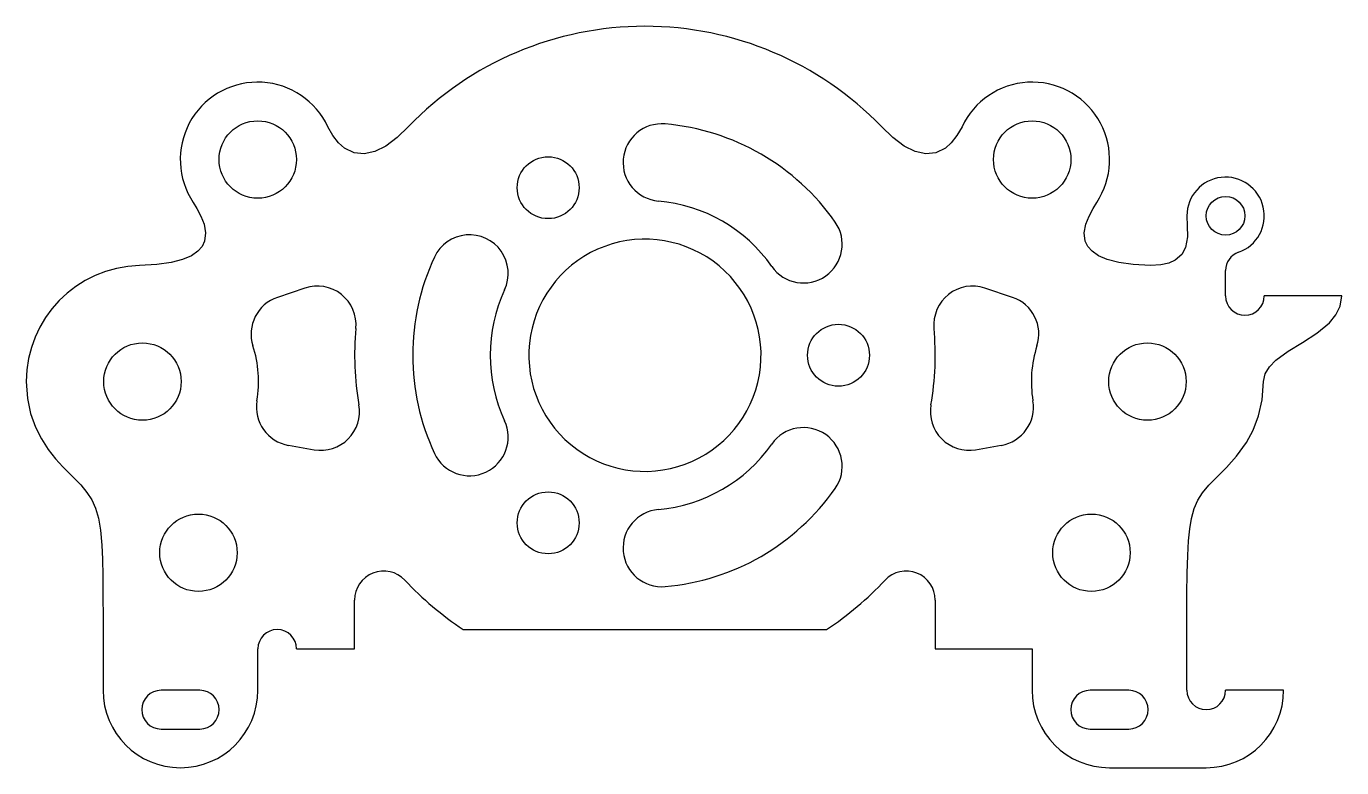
# Model space of a CAD drawing. Extents: x -16 to 18, y -10.7 to 8.5.
import ezdxf

# ---------------------------------------------------------------- set-up
doc = ezdxf.new("R2010")
doc.units = 0
doc.layers.get('0').update_dxf_attribs({"linetype": 'CONTINUOUS'})

msp = doc.modelspace()

# ---------------------------------------------------------------- linework, layer by layer
at = {"color": 7, "linetype": 'CONTINUOUS'}
for p, q in [((15, 1.533), (15, 2.189)), ((-8.783, 1.735), (-9.495, 1.495)), ((9.495, 1.495), (8.783, 1.735)), ((18, 1.533), (16, 1.533)), ((-9.206, -2.327), (-8.543, -2.441)), ((8.543, -2.441), (9.206, -2.327)), ((-7.5, -7.587), (-7.5, -6.325)), ((7.5, -6.325), (7.5, -7.587)), ((-14, -6.795), (-14, -8.657)), ((14, -8.657), (14, -6.795)), ((-4.693, -7.087), (4.693, -7.087)), ((-10, -8.657), (-10, -7.587)), ((-9, -7.587), (-7.5, -7.587)), ((7.5, -7.587), (10, -7.587)), ((10, -7.587), (10, -8.657)), ((-11.5, -8.657), (-12.5, -8.657)), ((12.5, -8.657), (11.5, -8.657)), ((16.5, -8.657), (15, -8.657)), ((-12.5, -9.657), (-11.5, -9.657)), ((11.5, -9.657), (12.5, -9.657)), ((12, -10.657), (14.5, -10.657))]:
    msp.add_line(p, q, dxfattribs=at)
for points in [[(-6.107, 5.912), (-6.402, 5.625), (-6.694, 5.407), (-6.978, 5.265), (-7.253, 5.204), (-7.515, 5.232), (-7.761, 5.354), (-7.914, 5.491), (-8.059, 5.675), (-8.193, 5.906)], [(8.193, 5.906), (8.059, 5.675), (7.914, 5.491), (7.761, 5.354), (7.515, 5.232), (7.253, 5.204), (6.978, 5.265), (6.694, 5.407), (6.402, 5.625), (6.107, 5.912)], [(-11.742, 4.068), (-11.673, 3.95), (-11.576, 3.789), (-11.474, 3.597), (-11.39, 3.386), (-11.35, 3.166), (-11.375, 2.949), (-11.44, 2.813), (-11.552, 2.686), (-11.718, 2.572), (-11.945, 2.475), (-12.239, 2.398), (-12.609, 2.345), (-13.06, 2.319)], [(13.06, 2.319), (12.609, 2.345), (12.239, 2.398), (11.945, 2.475), (11.718, 2.572), (11.552, 2.686), (11.44, 2.813), (11.375, 2.949), (11.35, 3.166), (11.39, 3.386), (11.474, 3.597), (11.576, 3.789), (11.673, 3.95), (11.742, 4.068)], [(14, 3.603), (14.012, 3.347), (14.017, 3.064), (13.969, 2.787), (13.872, 2.603), (13.701, 2.454), (13.536, 2.382), (13.325, 2.335), (13.06, 2.319)], [(15.982, -0.68), (16.022, -0.478), (16.132, -0.296), (16.297, -0.129), (16.621, 0.103), (16.991, 0.331), (17.362, 0.57), (17.685, 0.839), (17.851, 1.043), (17.96, 1.272), (18, 1.533)], [(-15.982, -0.68), (-15.953, -1.117), (-15.872, -1.508), (-15.749, -1.855), (-15.594, -2.163), (-15.417, -2.434), (-15.228, -2.674), (-15.036, -2.886), (-14.786, -3.136), (-14.576, -3.35), (-14.415, -3.542), (-14.289, -3.735), (-14.193, -3.951), (-14.12, -4.206), (-14.069, -4.517), (-14.035, -4.903), (-14.018, -5.27), (-14.008, -5.702), (-14.002, -6.207), (-14, -6.795)], [(14, -6.795), (14.002, -6.164), (14.009, -5.628), (14.021, -5.176), (14.042, -4.798), (14.073, -4.483), (14.117, -4.22), (14.188, -3.963), (14.284, -3.746), (14.407, -3.552), (14.566, -3.36), (14.774, -3.148), (15.022, -2.9), (15.286, -2.605), (15.539, -2.254), (15.714, -1.932), (15.855, -1.566), (15.948, -1.15), (15.982, -0.68)]]:
    msp.add_lwpolyline(points, dxfattribs=at)
for centre, radius in [((-10.004, 5.058), 1), ((10.004, 5.058), 1), ((-2.5, 4.33), 0.8), ((15, 3.603), 0.5), ((5, 0), 0.8), ((-12.982, -0.68), 1), ((12.982, -0.68), 1), ((-2.5, -4.33), 0.8), ((-11.535, -5.102), 1), ((11.535, -5.102), 1)]:
    msp.add_circle(centre, radius, dxfattribs=at)
for centre, radius, start, end in [((0, 0), 8.5, 44.0707, 135.9293), ((-10.004, 5.058), 2, 25.0922, 209.665), ((10.004, 5.058), 2, 330.335, 154.9078), ((0.436, 4.981), 1, 85.0008, 265.0008), ((0, 0), 6, 34.9992, 85.0008), ((15, 3.603), 1, 289.4712, 180), ((0, 0), 4, 34.9992, 85.0008), ((4.096, 2.868), 1, 214.9992, 34.9992), ((-4.532, 2.113), 1, 334.9992, 154.9992), ((0, 0), 3, 350.2769, 170.2802), ((0, 0), 6, 154.9991, 205.0008), ((15.5, 2.189), 0.5, 109.4712, 180), ((-12.982, -0.68), 3, 91.4848, 180), ((-8.463, 0.788), 1, 354.6814, 108.6303), ((8.463, 0.788), 1, 71.3697, 185.3186), ((-9.175, 0.548), 1, 108.6303, 197.8797), ((0, 0), 4, 154.9991, 205.0008), ((9.175, 0.548), 1, 342.1203, 71.3697), ((15.5, 1.533), 0.5, 180, 0), ((0, 0), 7.5, 174.6814, 189.8562), ((0, 0), 7.5, 350.1438, 5.3186), ((0, 0), 3, 170.2769, 350.2802), ((-12.982, -0.68), 3, 350.4842, 17.8797), ((12.982, -0.68), 3, 162.1203, 189.5158), ((-9.037, -1.342), 1, 170.4842, 260.2785), ((-8.375, -1.455), 1, 260.2785, 9.8562), ((8.375, -1.455), 1, 170.1438, 279.7215), ((9.037, -1.342), 1, 279.7215, 9.5158), ((-4.532, -2.113), 1, 205.0008, 25.0008), ((4.096, -2.868), 1, 325.0008, 145.0008), ((0, 0), 4, 274.9992, 325.0008), ((0, 0), 6, 274.9992, 325.0008), ((0.436, -4.982), 1, 94.9992, 274.9992), ((-6.75, -6.325), 0.75, 43.1363, 180), ((6.75, -6.325), 0.75, 0, 136.8637), ((0, 0), 8.5, 223.1363, 236.4846), ((0, 0), 8.5, 303.5154, 316.8637), ((-9.5, -7.587), 0.5, 0, 180), ((-12, -8.657), 2, 180, 360), ((-12.5, -9.157), 0.5, 90, 270), ((-11.5, -9.157), 0.5, 270, 90), ((12, -8.657), 2, 180, 270), ((11.5, -9.157), 0.5, 90, 270), ((12.5, -9.157), 0.5, 270, 90), ((14.5, -8.657), 0.5, 180, 0), ((14.5, -8.657), 2, 270, 0)]:
    msp.add_arc(centre, radius, start, end, dxfattribs=at)

doc.saveas('drawing.dxf')
